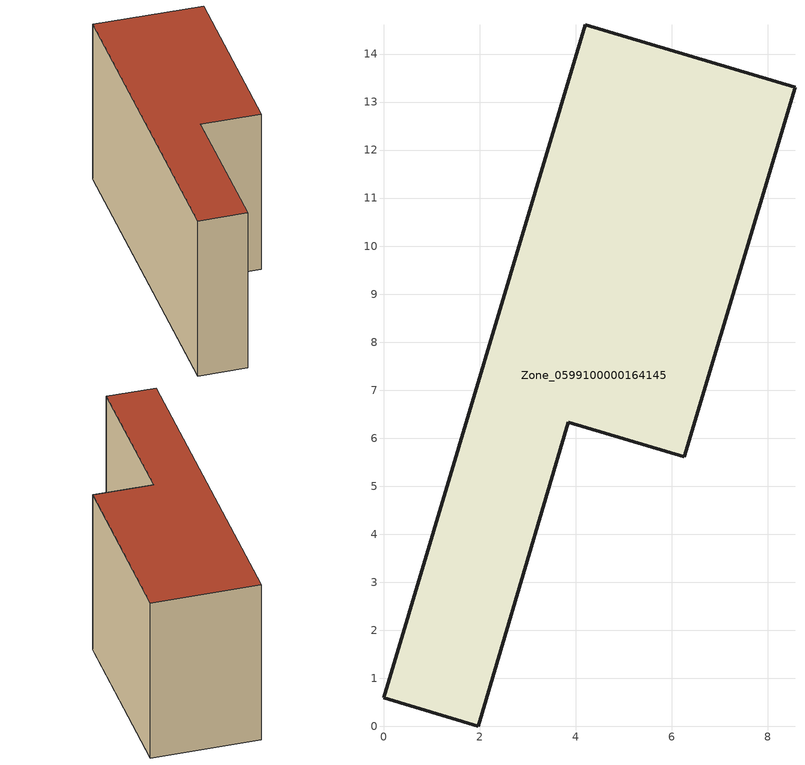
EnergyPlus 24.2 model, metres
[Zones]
Zone_0599100000164145
 floor ground (C_G): 0,0.59 4.2,14.61 8.57,13.31 6.26,5.62 3.85,6.33 1.97,0 z0
 wall outside (C_F): 4.2,14.61 0,0.59 1.97,0 3.85,6.33 6.26,5.62 8.57,13.31 4.2,14.61 z0:7.32
 roof outside (C_R): 8.57,13.31 4.2,14.61 0,0.59 1.97,0 3.85,6.33 6.26,5.62 z7.32
[BUILDING]
Pand.0599100000164145: North Axis=0; Terrain=City; Loads Convergence Tolerance Value=0.04; Temperature Convergence Tolerance Value=0.4; Solar Distribution=FullExterior; Maximum Number of Warmup Days=25; Minimum Number of Warmup Days=1
[Site:Location]
Rotterdam.The.Hague.AP_ZH_NLD Design_Conditions: Latitude=51.96; Longitude=4.45; Time Zone=1; Elevation=-4.5
[SITE:GROUNDTEMPERATURE:BUILDINGSURFACE]
18, 18, 18, 18, 18, 18, 18, 18, 18, 18, 18, 18
[MATERIAL] Thermal Absorptance=0.9; Solar Absorptance=0.7; Visible Absorptance=0.7
Name | Roughness | Thickness | Conductivity | Density | Specific Heat
G.TI.1946 | MediumSmooth | 0.15 | 1 | 540 | 1210
F.TI.1946 | Rough | 0.3 | 0.857143 | 1920 | 840
R.TI.1946 | MediumRough | 0.2 | 0.1 | 1500 | 1000
[CONSTRUCTION]
C_G: G.TI.1946
C_F: F.TI.1946
C_R: R.TI.1946
[ZONE]
Zone_0599100000164145: Type=1; Multiplier=1; Ceiling Height=Autocalculate; Volume=Autocalculate; Floor Area=autocalculate; Part of Total Floor Area=Yes
[ZONEINFILTRATION:DESIGNFLOWRATE]
Infil_Zone_0599100000164145: Zone or ZoneList or Space or SpaceList=Zone_0599100000164145; Schedule=AlwaysOn; Design Flow Rate Calculation Method=Flow/Area; Flow Rate per Floor Area=0.003; Constant Term Coefficient=1; Temperature Term Coefficient=0; Velocity Term Coefficient=0; Velocity Squared Term Coefficient=0
[HVACTEMPLATE:ZONE:IDEALLOADSAIRSYSTEM]
Zone_0599100000164145: Maximum Heating Supply Air Temperature=50; Minimum Cooling Supply Air Temperature=13; Maximum Heating Supply Air Humidity Ratio=0.0156; Minimum Cooling Supply Air Humidity Ratio=0.0077; Heating Limit=NoLimit; Cooling Limit=NoLimit; Dehumidification Control Type=ConstantSensibleHeatRatio; Cooling Sensible Heat Ratio=0.7; Dehumidification Setpoint=60; Humidification Control Type=None; Humidification Setpoint=30; Outdoor Air Method=None; Outdoor Air Flow Rate per Person=0.00944; Outdoor Air Flow Rate per Zone Floor Area=0; Outdoor Air Flow Rate per Zone=0; Demand Controlled Ventilation Type=None; Outdoor Air Economizer Type=NoEconomizer; Heat Recovery Type=None; Sensible Heat Recovery Effectiveness=0.7; Latent Heat Recovery Effectiveness=0.65
[ZONECONTROL:THERMOSTAT]
ThermostatControl_Zone_0599100000164145: Zone or ZoneList=Zone_0599100000164145; Control Type Schedule=DualSetpointControlType; Control 1=Thermostat_Zone_0599100000164145; Temperature Difference Between Cutout And Setpoint=0
[THERMOSTATSETPOINT:DUALSETPOINT]
Thermostat_Zone_0599100000164145: Heating Setpoint Temperature Schedule=HeatingSetpoint_Zone_0599100000164145; Cooling Setpoint Temperature Schedule=CoolingSetpoint_Zone_0599100000164145
[SCHEDULE:COMPACT]
HeatingSetpoint_Zone_0599100000164145: Through: 12/31, For: AllDays, Until: 24:00, 21
CoolingSetpoint_Zone_0599100000164145: Through: 12/31, For: AllDays, Until: 24:00, 24
DualSetpointControlType: Through: 12/31, For: AllDays, Until: 24:00, 4
AlwaysOn: Through: 12/31, For: AllDays, Until: 24:00, 1
